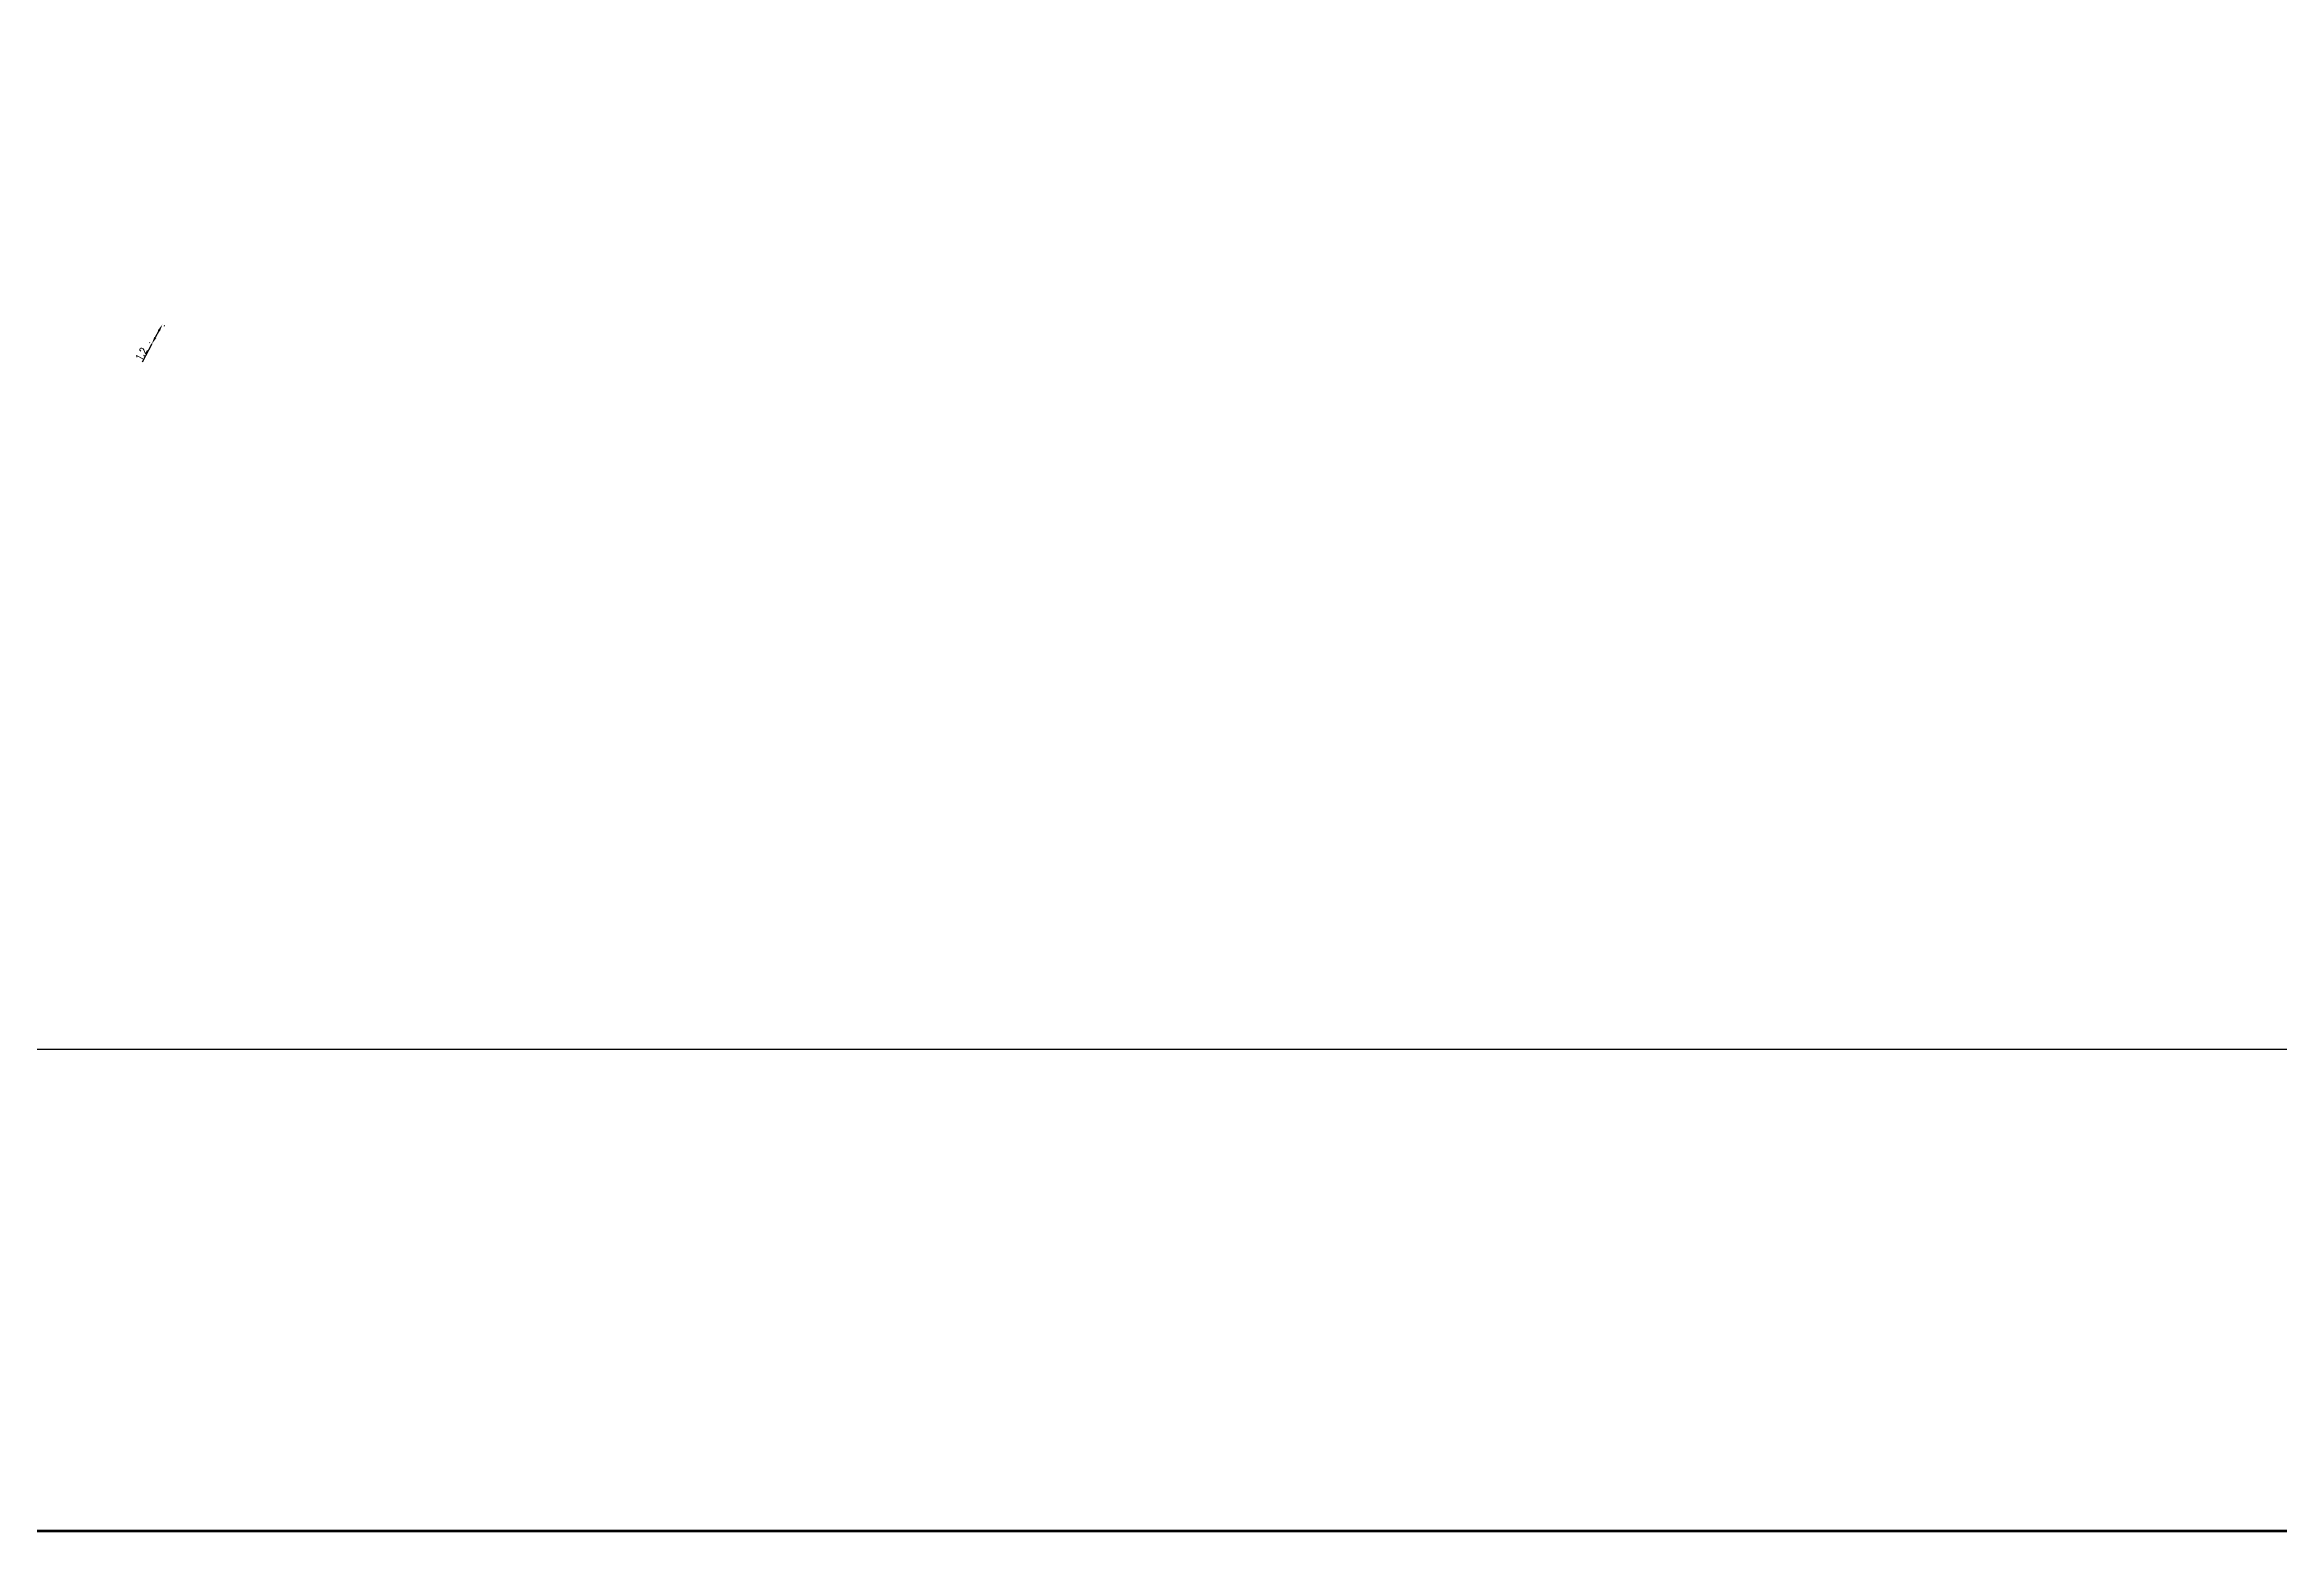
# Model space of a CAD drawing. Header units: millimetres. Extents: x 0 to 2491, y -759 to 72.
# Drawn here: x 1244 to 1868, y -759 to -343 of the extents above; entities that cross this region are included whole.
import ezdxf
from ezdxf.enums import TextEntityAlignment as Align

# ---------------------------------------------------------------- set-up
doc = ezdxf.new("R2010")
doc.units = ezdxf.units.MM
doc.header["$PDMODE"] = 34
doc.layers.get('Defpoints').update_dxf_attribs({"linetype": 'CONTINUOUS'})
for name, color, linetype in [('CARTOUCHE', 7, 'CONTINUOUS'), ('COTATION', 7, 'CONTINUOUS'), ('RASTER', 7, 'CONTINUOUS')]:
    doc.layers.add(name, color=color, linetype=linetype)
doc.styles.add('CARTOUCHE', font='ARIAL.TTF', dxfattribs={"width": 0.85})
doc.styles.add('ROMANS', font='romans')
doc.styles.get("Standard").update_dxf_attribs({"font": 'romans.shx', "width": 0.85})
doc.dimstyles.new('RASTER', dxfattribs={"dimtxt": 2, "dimasz": 2, "dimexe": 0.75, "dimexo": 0.625, "dimgap": 0.25, "dimtad": 1, "dimdec": 1, "dimzin": 0, "dimdsep": 46, "dimtxsty": 'Standard', "dimcen": -0.5, "dimclrd": 7, "dimclre": 7, "dimclrt": 7, "dimadec": 0, "dimazin": 0, "dimtfac": 1, "dimtdec": 1, "dimtmove": 0, "dimatfit": 3, "dimfxl": 0, "dimtolj": 1, "dimtzin": 0, "dimarcsym": 0})
picture_1 = doc.add_image_def('image1.tif', size_in_pixel=(19613, 4912))

# ---------------------------------------------------------------- blocks, each defined once
blk = doc.blocks.new('ORES A0')
at = {"layer": 'CARTOUCHE', "const_width": 0.7}
blk.add_lwpolyline([(0, 0), (-2491.11, 0), (-2491.11, 830), (0, 830)], close=True, dxfattribs=at)
at = {"layer": 'CARTOUCHE', "color": 7, "linetype": 'Continuous', "style": 'CARTOUCHE', "width": 0.85}
for tag, height, p in [('COM', 5, (-51.88, 82.49)), ('LOC', 4, (-51.88, 75.86)), ('RES', 4, (-51.88, 63.48))]:
    blk.add_attdef(tag, text='', height=height, dxfattribs=at).set_placement(p, align=Align.CENTER)
at = {"layer": 'CARTOUCHE', "color": 7, "linetype": 'Continuous', "style": 'ROMANS', "width": 0.5}
for tag, p in [('MD1', (-391.74, 75.5)), ('MD1-2', (-361.36, 75.5)), ('MD2', (-391.74, 69.5)), ('MD2-2', (-361.36, 69.5)), ('MD3', (-391.74, 63.5)), ('MD3-2', (-361.36, 63.5)), ('MD4', (-391.74, 57.5)), ('MD4-2', (-361.36, 57.5)), ('MD5', (-391.74, 51.5)), ('MD5-2', (-361.36, 51.5)), ('MD6', (-391.74, 45.5)), ('MD6-2', (-361.36, 45.5)), ('MD7', (-391.74, 39.5)), ('MD7-2', (-361.36, 39.5)), ('MD8', (-391.74, 33.5)), ('MD8-2', (-361.36, 33.5)), ('MD9', (-391.74, 27.5)), ('MD9-2', (-361.36, 27.5)), ('MD10', (-391.74, 21.5)), ('MD10-2', (-361.36, 21.5))]:
    blk.add_attdef(tag, p, '', height=3, dxfattribs=at)
for tag, p in [('MD1-3', (-232.65, 77)), ('MD2-3', (-232.65, 71)), ('MD3-3', (-232.65, 65)), ('MD4-3', (-232.65, 59)), ('MD5-3', (-232.65, 53)), ('MD6-3', (-232.65, 47)), ('MD7-3', (-232.65, 41)), ('MD8-3', (-232.65, 35)), ('MD9-3', (-232.65, 29)), ('MD10-3', (-232.65, 23))]:
    blk.add_attdef(tag, text='', height=3, dxfattribs=at).set_placement(p, align=Align.MIDDLE_CENTER)
at = {"layer": 'CARTOUCHE', "color": 7, "linetype": 'Continuous', "style": 'ROMANS'}
blk.add_attdef('OBJ1', text='', height=1.5, dxfattribs=at).set_placement((-51.88, 71.66), align=Align.CENTER)
for tag, p in [('ECH', (-56.25, 55.2)), ('DAT', (-56.25, 48.6)), ('DES', (-56.25, 42))]:
    blk.add_attdef(tag, p, '', height=3, dxfattribs=at)
at = {"layer": 'CARTOUCHE', "color": 7, "linetype": 'Continuous', "style": 'CARTOUCHE', "width": 0.8}
blk.add_attdef('NUM', text='', height=10, dxfattribs=at).set_placement((-51.88, 30), align=Align.MIDDLE)
blk = doc.blocks.new('*D1')
at = {"layer": 'COTATION', "color": 7, "linetype": 'Continuous', "lineweight": -2}
for p, q in [((1275.61, -423.15), (1274.62, -424.98)), ((1277.01, -421.63), (1277.22, -421.75)), ((1273.67, -426.74), (1270.9, -431.86)), ((1273.12, -426.44), (1273.01, -426.38))]:
    blk.add_line(p, q, dxfattribs=at)
at = {"layer": 'COTATION', "color": 7, "linetype": 'Continuous'}
for points in [[(1275.32, -422.99), (1275.9, -423.31), (1276.56, -421.39)], [(1274.33, -424.82), (1274.91, -425.14), (1273.67, -426.74)]]:
    blk.add_solid(points, dxfattribs=at)
at = {"layer": 'Defpoints', "color": 0, "linetype": 'Continuous'}
for p in [(1276.46, -421.34), (1273.67, -426.74), (1273.67, -426.74)]:
    blk.add_point(p, dxfattribs=at)
at = {"layer": 'COTATION', "color": 7, "linetype": 'Continuous', "insert": (1270.7, -429.59), "char_height": 2, "attachment_point": 5, "rotation": 61.59496}
blk.add_mtext('\\A1;1.2', dxfattribs=at)

msp = doc.modelspace()

# ---------------------------------------------------------------- block references
at = {"layer": 'CARTOUCHE'}
msp.add_blockref('ORES A0', (2491.11, -758.24), dxfattribs=at)

# ---------------------------------------------------------------- dimensions: what is measured, and where the dimension line sits
at = {"layer": 'COTATION', "linetype": 'Continuous'}
dim = msp.add_linear_dim(base=(1273.67, -426.74), p1=(1276.46, -421.34), p2=(1273.67, -426.74), angle=61.59496, dimstyle='RASTER', override={"dimlfac": 0.2}, dxfattribs=at)
dim.commit()
dim.dimension.update_dxf_attribs({"geometry": '*D1', "text_midpoint": (1271.8, -430.18), "dimtype": 160})

# ---------------------------------------------------------------- pictures from other files: only their frames are drawn
at = {"layer": 'RASTER'}
image = msp.add_image(picture_1, insert=(0, -623.82), size_in_units=(2490.85, 623.82), rotation=0, dxfattribs=at)
image.dxf.flags = 11

doc.saveas('drawing.dxf')
